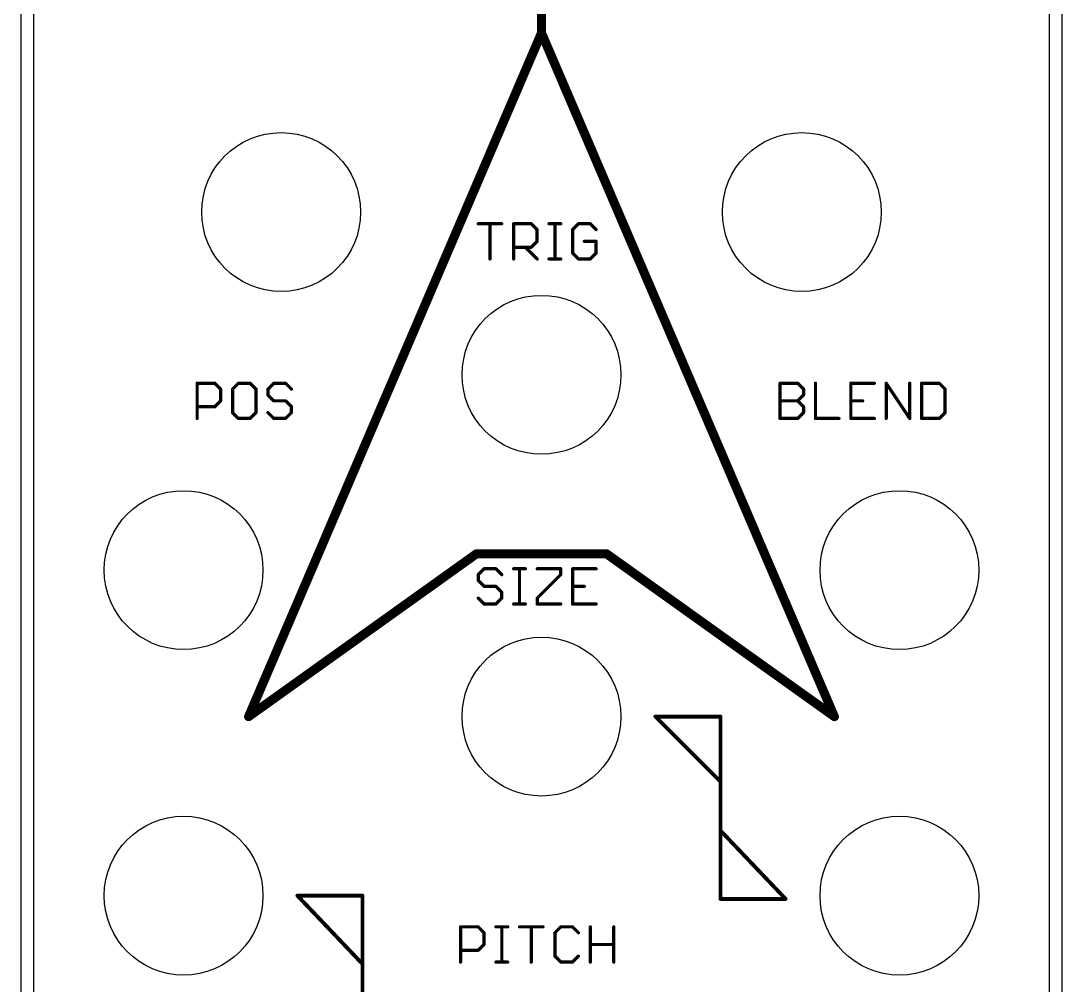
# Model space of a CAD drawing. Extents: x 0 to 41, y 0 to 128.
# Drawn here: x 0 to 40.64, y 66.99 to 104.62 of the extents above; entities that cross this region are included whole.
import ezdxf

# ---------------------------------------------------------------- set-up
doc = ezdxf.new("R2010")
doc.units = 0
doc.layers.add('20', color=7, linetype='CONTINUOUS')
doc.layers.add('25', color=253, linetype='CONTINUOUS')

msp = doc.modelspace()

# ---------------------------------------------------------------- linework, layer by layer
at = {"layer": '20'}
for p, q in [((0, 128.5), (0, 0)), ((40.64, 0), (40.64, 128.5)), ((0.5, 119.7), (0.5, 8.8)), ((40.14, 8.8), (40.14, 119.7))]:
    msp.add_line(p, q, dxfattribs=at)
for centre in [(10.16, 97.155), (10.16, 97.155), (30.48, 97.155), (20.32, 90.805), (20.32, 90.805), (6.35, 83.185), (34.29, 83.185), (20.32, 77.47), (6.35, 70.485), (34.29, 70.485)]:
    msp.add_circle(centre, 3.1, dxfattribs=at)
at = {"layer": '25'}
for points, const_width in [([(20.32, 109.22), (20.32, 104.14)], 0.3556), ([(8.89, 77.47), (20.32, 104.14)], 0.3556), ([(20.32, 104.14), (31.75, 77.47)], 0.3556), ([(17.8513, 96.6997), (18.7675, 96.6997)], 0.127), ([(17.8513, 96.6997), (18.7675, 96.6997)], 0.127), ([(18.3094, 95.3255), (18.3094, 96.6997)], 0.127), ([(18.3094, 95.3255), (18.3094, 96.6997)], 0.127), ([(19.2325, 95.3255), (19.2325, 96.6997)], 0.127), ([(19.2325, 96.6997), (19.9196, 96.6997)], 0.127), ([(19.2325, 95.3255), (19.2325, 96.6997)], 0.127), ([(19.2325, 96.6997), (19.9196, 96.6997)], 0.127), ([(19.9196, 96.6997), (20.1486, 96.4706)], 0.127), ([(19.9196, 96.6997), (20.1486, 96.4706)], 0.127), ([(20.6137, 96.6997), (21.0718, 96.6997)], 0.127), ([(20.6137, 96.6997), (21.0718, 96.6997)], 0.127), ([(20.8427, 95.3255), (20.8427, 96.6997)], 0.127), ([(20.8427, 95.3255), (20.8427, 96.6997)], 0.127), ([(21.7635, 96.6997), (21.5345, 96.4706)], 0.127), ([(21.7635, 96.6997), (21.5345, 96.4706)], 0.127), ([(22.2216, 96.6997), (21.7635, 96.6997)], 0.127), ([(22.2216, 96.6997), (21.7635, 96.6997)], 0.127), ([(22.4506, 96.4706), (22.2216, 96.6997)], 0.127), ([(22.4506, 96.4706), (22.2216, 96.6997)], 0.127), ([(20.1486, 96.4706), (20.1486, 96.0126)], 0.127), ([(20.1486, 96.4706), (20.1486, 96.0126)], 0.127), ([(21.5345, 96.4706), (21.5345, 95.5545)], 0.127), ([(21.5345, 96.4706), (21.5345, 95.5545)], 0.127), ([(20.1486, 96.0126), (19.9196, 95.7836)], 0.127), ([(20.1486, 96.0126), (19.9196, 95.7836)], 0.127), ([(22.4506, 96.0126), (21.9925, 96.0126)], 0.127), ([(22.4506, 96.0126), (21.9925, 96.0126)], 0.127), ([(22.4506, 95.5545), (22.4506, 96.0126)], 0.127), ([(22.4506, 95.5545), (22.4506, 96.0126)], 0.127), ([(19.9196, 95.7836), (19.2325, 95.7836)], 0.127), ([(19.9196, 95.7836), (19.2325, 95.7836)], 0.127), ([(19.6906, 95.7836), (20.1486, 95.3255)], 0.127), ([(19.6906, 95.7836), (20.1486, 95.3255)], 0.127), ([(21.5345, 95.5545), (21.7635, 95.3255)], 0.127), ([(21.5345, 95.5545), (21.7635, 95.3255)], 0.127), ([(22.2216, 95.3255), (22.4506, 95.5545)], 0.127), ([(22.2216, 95.3255), (22.4506, 95.5545)], 0.127), ([(20.6137, 95.3255), (21.0718, 95.3255)], 0.127), ([(20.6137, 95.3255), (21.0718, 95.3255)], 0.127), ([(21.7635, 95.3255), (22.2216, 95.3255)], 0.127), ([(21.7635, 95.3255), (22.2216, 95.3255)], 0.127), ([(6.8817, 89.1025), (6.8817, 90.4767)], 0.127), ([(6.8817, 90.4767), (7.5688, 90.4767)], 0.127), ([(7.5688, 90.4767), (7.7978, 90.2476)], 0.127), ([(7.7978, 90.2476), (7.7978, 89.7896)], 0.127), ([(8.4919, 90.4767), (8.2629, 90.2476)], 0.127), ([(8.2629, 90.2476), (8.2629, 89.3315)], 0.127), ([(8.95, 90.4767), (8.4919, 90.4767)], 0.127), ([(9.179, 90.2476), (8.95, 90.4767)], 0.127), ([(9.179, 89.3315), (9.179, 90.2476)], 0.127), ([(9.8731, 90.4767), (9.6441, 90.2476)], 0.127), ([(9.6441, 90.2476), (9.6441, 90.0186)], 0.127), ([(10.3312, 90.4767), (9.8731, 90.4767)], 0.127), ([(10.5602, 90.2476), (10.3312, 90.4767)], 0.127), ([(29.6306, 89.1025), (29.6306, 90.4767)], 0.127), ([(29.6306, 90.4767), (30.3176, 90.4767)], 0.127), ([(30.3176, 90.4767), (30.5467, 90.2476)], 0.127), ([(30.5467, 90.2476), (30.5467, 90.0186)], 0.127), ([(31.0117, 90.4767), (31.0117, 89.1025)], 0.127), ([(33.309, 90.4767), (32.3929, 90.4767)], 0.127), ([(32.3929, 90.4767), (32.3929, 89.1025)], 0.127), ([(33.7741, 89.1025), (33.7741, 90.4767)], 0.127), ([(33.7741, 90.4767), (34.6902, 89.1025)], 0.127), ([(34.6902, 89.1025), (34.6902, 90.4767)], 0.127), ([(35.1553, 90.4767), (35.1553, 89.1025)], 0.127), ([(35.8423, 90.4767), (35.1553, 90.4767)], 0.127), ([(36.0714, 90.2476), (35.8423, 90.4767)], 0.127), ([(36.0714, 89.3315), (36.0714, 90.2476)], 0.127), ([(7.7978, 89.7896), (7.5688, 89.5606)], 0.127), ([(9.6441, 90.0186), (9.8731, 89.7896)], 0.127), ([(9.8731, 89.7896), (10.3312, 89.7896)], 0.127), ([(10.3312, 89.7896), (10.5602, 89.5606)], 0.127), ([(29.6306, 89.7896), (30.3176, 89.7896)], 0.127), ([(30.5467, 90.0186), (30.3176, 89.7896)], 0.127), ([(30.3176, 89.7896), (30.5467, 89.5606)], 0.127), ([(32.3929, 89.7896), (32.851, 89.7896)], 0.127), ([(7.5688, 89.5606), (6.8817, 89.5606)], 0.127), ([(10.5602, 89.5606), (10.5602, 89.3315)], 0.127), ([(30.5467, 89.5606), (30.5467, 89.3315)], 0.127), ([(8.2629, 89.3315), (8.4919, 89.1025)], 0.127), ([(8.4919, 89.1025), (8.95, 89.1025)], 0.127), ([(8.95, 89.1025), (9.179, 89.3315)], 0.127), ([(9.8731, 89.1025), (9.6441, 89.3315)], 0.127), ([(10.3312, 89.1025), (9.8731, 89.1025)], 0.127), ([(10.5602, 89.3315), (10.3312, 89.1025)], 0.127), ([(30.3176, 89.1025), (29.6306, 89.1025)], 0.127), ([(30.5467, 89.3315), (30.3176, 89.1025)], 0.127), ([(31.0117, 89.1025), (31.9278, 89.1025)], 0.127), ([(32.3929, 89.1025), (33.309, 89.1025)], 0.127), ([(35.1553, 89.1025), (35.8423, 89.1025)], 0.127), ([(35.8423, 89.1025), (36.0714, 89.3315)], 0.127), ([(17.78, 83.82), (8.89, 77.47)], 0.3556), ([(22.86, 83.82), (17.78, 83.82)], 0.3556), ([(31.75, 77.47), (22.86, 83.82)], 0.3556), ([(18.0804, 83.2377), (17.8513, 83.0086)], 0.127), ([(18.0804, 83.2377), (17.8513, 83.0086)], 0.127), ([(17.8513, 83.0086), (17.8513, 82.7796)], 0.127), ([(17.8513, 83.0086), (17.8513, 82.7796)], 0.127), ([(18.5384, 83.2377), (18.0804, 83.2377)], 0.127), ([(18.5384, 83.2377), (18.0804, 83.2377)], 0.127), ([(18.7675, 83.0086), (18.5384, 83.2377)], 0.127), ([(18.7675, 83.0086), (18.5384, 83.2377)], 0.127), ([(19.2325, 83.2377), (19.6906, 83.2377)], 0.127), ([(19.2325, 83.2377), (19.6906, 83.2377)], 0.127), ([(19.4615, 81.8635), (19.4615, 83.2377)], 0.127), ([(19.4615, 81.8635), (19.4615, 83.2377)], 0.127), ([(20.1533, 83.2377), (21.0694, 83.2377)], 0.127), ([(20.1533, 83.2377), (21.0694, 83.2377)], 0.127), ([(21.0694, 83.0086), (20.1533, 82.0925)], 0.127), ([(21.0694, 83.0086), (20.1533, 82.0925)], 0.127), ([(21.0694, 83.2377), (21.0694, 83.0086)], 0.127), ([(21.0694, 83.2377), (21.0694, 83.0086)], 0.127), ([(22.4506, 83.2377), (21.5345, 83.2377)], 0.127), ([(21.5345, 83.2377), (21.5345, 81.8635)], 0.127), ([(22.4506, 83.2377), (21.5345, 83.2377)], 0.127), ([(21.5345, 83.2377), (21.5345, 81.8635)], 0.127), ([(17.8513, 82.7796), (18.0804, 82.5506)], 0.127), ([(17.8513, 82.7796), (18.0804, 82.5506)], 0.127), ([(18.0804, 82.5506), (18.5384, 82.5506)], 0.127), ([(18.0804, 82.5506), (18.5384, 82.5506)], 0.127), ([(18.5384, 82.5506), (18.7675, 82.3216)], 0.127), ([(18.5384, 82.5506), (18.7675, 82.3216)], 0.127), ([(21.5345, 82.5506), (21.9925, 82.5506)], 0.127), ([(21.5345, 82.5506), (21.9925, 82.5506)], 0.127), ([(18.0804, 81.8635), (17.8513, 82.0925)], 0.127), ([(18.0804, 81.8635), (17.8513, 82.0925)], 0.127), ([(18.7675, 82.0925), (18.5384, 81.8635)], 0.127), ([(18.7675, 82.0925), (18.5384, 81.8635)], 0.127), ([(18.7675, 82.3216), (18.7675, 82.0925)], 0.127), ([(18.7675, 82.3216), (18.7675, 82.0925)], 0.127), ([(20.1533, 82.0925), (20.1533, 81.8635)], 0.127), ([(20.1533, 82.0925), (20.1533, 81.8635)], 0.127), ([(18.5384, 81.8635), (18.0804, 81.8635)], 0.127), ([(18.5384, 81.8635), (18.0804, 81.8635)], 0.127), ([(19.2325, 81.8635), (19.6906, 81.8635)], 0.127), ([(19.2325, 81.8635), (19.6906, 81.8635)], 0.127), ([(20.1533, 81.8635), (21.0694, 81.8635)], 0.127), ([(20.1533, 81.8635), (21.0694, 81.8635)], 0.127), ([(21.5345, 81.8635), (22.4506, 81.8635)], 0.127), ([(21.5345, 81.8635), (22.4506, 81.8635)], 0.127), ([(27.305, 77.47), (24.765, 77.47)], 0.1524), ([(24.765, 77.47), (27.305, 74.93)], 0.1524), ([(27.305, 77.47), (27.305, 74.93)], 0.1524), ([(27.305, 74.93), (27.305, 73.025)], 0.1524), ([(27.305, 73.025), (27.305, 70.358)], 0.1524), ([(29.845, 70.358), (27.305, 73.025)], 0.1524), ([(13.335, 70.485), (10.795, 70.485)], 0.1524), ([(10.795, 70.485), (13.335, 67.818)], 0.1524), ([(13.335, 67.818), (13.335, 70.485)], 0.1524), ([(27.305, 70.358), (29.845, 70.358)], 0.1524), ([(17.1607, 67.8935), (17.1607, 69.2677)], 0.127), ([(17.1607, 69.2677), (17.8478, 69.2677)], 0.127), ([(17.8478, 69.2677), (18.0769, 69.0386)], 0.127), ([(18.0769, 69.0386), (18.0769, 68.5806)], 0.127), ([(18.5419, 69.2677), (19, 69.2677)], 0.127), ([(18.771, 67.8935), (18.771, 69.2677)], 0.127), ([(19.4627, 69.2677), (20.3788, 69.2677)], 0.127), ([(19.9208, 67.8935), (19.9208, 69.2677)], 0.127), ([(21.0729, 69.2677), (20.8439, 69.0386)], 0.127), ([(20.8439, 69.0386), (20.8439, 68.1225)], 0.127), ([(21.531, 69.2677), (21.0729, 69.2677)], 0.127), ([(21.76, 69.0386), (21.531, 69.2677)], 0.127), ([(22.2251, 67.8935), (22.2251, 69.2677)], 0.127), ([(23.1412, 69.2677), (23.1412, 67.8935)], 0.127), ([(17.8478, 68.3516), (17.1607, 68.3516)], 0.127), ([(18.0769, 68.5806), (17.8478, 68.3516)], 0.127), ([(22.2251, 68.5806), (23.1412, 68.5806)], 0.127), ([(13.335, 66.04), (13.335, 67.818)], 0.1524), ([(18.5419, 67.8935), (19, 67.8935)], 0.127), ([(20.8439, 68.1225), (21.0729, 67.8935)], 0.127), ([(21.0729, 67.8935), (21.531, 67.8935)], 0.127), ([(21.531, 67.8935), (21.76, 68.1225)], 0.127)]:
    msp.add_lwpolyline(points, dxfattribs=dict(at, const_width=const_width))
for points, const_width in [([(20.4017, 104.175, 1), (20.2383, 104.105)], 0.1778), ([(20.2311, 104.14, 1), (20.4089, 104.14)], 0.1778), ([(20.4017, 104.105, 1), (20.2383, 104.175)], 0.1778), ([(17.8513, 96.7314, 1), (17.8513, 96.6679)], 0.0635), ([(17.8513, 96.7314, 1), (17.8513, 96.6679)], 0.0635), ([(18.3411, 96.6997, 1), (18.2776, 96.6997)], 0.0635), ([(18.3411, 96.6997, 1), (18.2776, 96.6997)], 0.0635), ([(18.7675, 96.6679, 1), (18.7675, 96.7314)], 0.0635), ([(18.7675, 96.6679, 1), (18.7675, 96.7314)], 0.0635), ([(19.2325, 96.7314, 1), (19.2325, 96.6679)], 0.0635), ([(19.2325, 96.7314, 1), (19.2325, 96.6679)], 0.0635), ([(19.2643, 96.6997, 1), (19.2008, 96.6997)], 0.0635), ([(19.2643, 96.6997, 1), (19.2008, 96.6997)], 0.0635), ([(19.9421, 96.7221, 1), (19.8971, 96.6772)], 0.0635), ([(19.9421, 96.7221, 1), (19.8971, 96.6772)], 0.0635), ([(19.9196, 96.6679, 1), (19.9196, 96.7314)], 0.0635), ([(19.9196, 96.6679, 1), (19.9196, 96.7314)], 0.0635), ([(20.6137, 96.7314, 1), (20.6137, 96.6679)], 0.0635), ([(20.6137, 96.7314, 1), (20.6137, 96.6679)], 0.0635), ([(20.8745, 96.6997, 1), (20.811, 96.6997)], 0.0635), ([(20.8745, 96.6997, 1), (20.811, 96.6997)], 0.0635), ([(21.0718, 96.6679, 1), (21.0718, 96.7314)], 0.0635), ([(21.0718, 96.6679, 1), (21.0718, 96.7314)], 0.0635), ([(21.7635, 96.7314, 1), (21.7635, 96.6679)], 0.0635), ([(21.7635, 96.7314, 1), (21.7635, 96.6679)], 0.0635), ([(21.786, 96.6772, 1), (21.7411, 96.7221)], 0.0635), ([(21.786, 96.6772, 1), (21.7411, 96.7221)], 0.0635), ([(22.244, 96.7221, 1), (22.1991, 96.6772)], 0.0635), ([(22.244, 96.7221, 1), (22.1991, 96.6772)], 0.0635), ([(22.2216, 96.6679, 1), (22.2216, 96.7314)], 0.0635), ([(22.2216, 96.6679, 1), (22.2216, 96.7314)], 0.0635), ([(20.1804, 96.4706, 1), (20.1169, 96.4706)], 0.0635), ([(20.1804, 96.4706, 1), (20.1169, 96.4706)], 0.0635), ([(20.1262, 96.4482, 1), (20.1711, 96.4931)], 0.0635), ([(20.1262, 96.4482, 1), (20.1711, 96.4931)], 0.0635), ([(21.5662, 96.4706, 1), (21.5027, 96.4706)], 0.0635), ([(21.5662, 96.4706, 1), (21.5027, 96.4706)], 0.0635), ([(21.512, 96.4931, 1), (21.5569, 96.4482)], 0.0635), ([(21.512, 96.4931, 1), (21.5569, 96.4482)], 0.0635), ([(22.4281, 96.4482, 1), (22.473, 96.4931)], 0.0635), ([(22.4281, 96.4482, 1), (22.473, 96.4931)], 0.0635), ([(20.1169, 96.0126, 1), (20.1804, 96.0126)], 0.0635), ([(20.1169, 96.0126, 1), (20.1804, 96.0126)], 0.0635), ([(20.1711, 95.9901, 1), (20.1262, 96.035)], 0.0635), ([(20.1711, 95.9901, 1), (20.1262, 96.035)], 0.0635), ([(21.9925, 96.0443, 1), (21.9925, 95.9808)], 0.0635), ([(21.9925, 96.0443, 1), (21.9925, 95.9808)], 0.0635), ([(22.4823, 96.0126, 1), (22.4188, 96.0126)], 0.0635), ([(22.4823, 96.0126, 1), (22.4188, 96.0126)], 0.0635), ([(22.4506, 95.9808, 1), (22.4506, 96.0443)], 0.0635), ([(22.4506, 95.9808, 1), (22.4506, 96.0443)], 0.0635), ([(19.2325, 95.8153, 1), (19.2325, 95.7518)], 0.0635), ([(19.2325, 95.8153, 1), (19.2325, 95.7518)], 0.0635), ([(19.713, 95.806, 1), (19.6681, 95.7611)], 0.0635), ([(19.713, 95.806, 1), (19.6681, 95.7611)], 0.0635), ([(19.8971, 95.806, 1), (19.9421, 95.7611)], 0.0635), ([(19.8971, 95.806, 1), (19.9421, 95.7611)], 0.0635), ([(19.9196, 95.7518, 1), (19.9196, 95.8153)], 0.0635), ([(19.9196, 95.7518, 1), (19.9196, 95.8153)], 0.0635), ([(21.5569, 95.577, 1), (21.512, 95.5321)], 0.0635), ([(21.5569, 95.577, 1), (21.512, 95.5321)], 0.0635), ([(21.5027, 95.5545, 1), (21.5662, 95.5545)], 0.0635), ([(21.5027, 95.5545, 1), (21.5662, 95.5545)], 0.0635), ([(22.4188, 95.5545, 1), (22.4823, 95.5545)], 0.0635), ([(22.4188, 95.5545, 1), (22.4823, 95.5545)], 0.0635), ([(22.473, 95.5321, 1), (22.4281, 95.577)], 0.0635), ([(22.473, 95.5321, 1), (22.4281, 95.577)], 0.0635), ([(18.2776, 95.3255, 1), (18.3411, 95.3255)], 0.0635), ([(18.2776, 95.3255, 1), (18.3411, 95.3255)], 0.0635), ([(19.2008, 95.3255, 1), (19.2643, 95.3255)], 0.0635), ([(19.2008, 95.3255, 1), (19.2643, 95.3255)], 0.0635), ([(20.1262, 95.303, 1), (20.1711, 95.348)], 0.0635), ([(20.1262, 95.303, 1), (20.1711, 95.348)], 0.0635), ([(20.6137, 95.3573, 1), (20.6137, 95.2938)], 0.0635), ([(20.6137, 95.3573, 1), (20.6137, 95.2938)], 0.0635), ([(20.811, 95.3255, 1), (20.8745, 95.3255)], 0.0635), ([(20.811, 95.3255, 1), (20.8745, 95.3255)], 0.0635), ([(21.0718, 95.2938, 1), (21.0718, 95.3573)], 0.0635), ([(21.0718, 95.2938, 1), (21.0718, 95.3573)], 0.0635), ([(21.7635, 95.3573, 1), (21.7635, 95.2938)], 0.0635), ([(21.7635, 95.3573, 1), (21.7635, 95.2938)], 0.0635), ([(21.7411, 95.303, 1), (21.786, 95.348)], 0.0635), ([(21.7411, 95.303, 1), (21.786, 95.348)], 0.0635), ([(22.1991, 95.348, 1), (22.244, 95.303)], 0.0635), ([(22.1991, 95.348, 1), (22.244, 95.303)], 0.0635), ([(22.2216, 95.2938, 1), (22.2216, 95.3573)], 0.0635), ([(22.2216, 95.2938, 1), (22.2216, 95.3573)], 0.0635), ([(6.9135, 90.4767, 1), (6.85, 90.4767)], 0.0635), ([(6.8817, 90.5084, 1), (6.8817, 90.4449)], 0.0635), ([(7.5913, 90.4991, 1), (7.5464, 90.4542)], 0.0635), ([(7.5688, 90.4449, 1), (7.5688, 90.5084)], 0.0635), ([(7.8296, 90.2476, 1), (7.7661, 90.2476)], 0.0635), ([(7.7754, 90.2252, 1), (7.8203, 90.2701)], 0.0635), ([(8.2947, 90.2476, 1), (8.2312, 90.2476)], 0.0635), ([(8.2405, 90.2701, 1), (8.2854, 90.2252)], 0.0635), ([(8.4919, 90.5084, 1), (8.4919, 90.4449)], 0.0635), ([(8.5144, 90.4542, 1), (8.4695, 90.4991)], 0.0635), ([(8.9724, 90.4991, 1), (8.9275, 90.4542)], 0.0635), ([(8.95, 90.4449, 1), (8.95, 90.5084)], 0.0635), ([(9.2108, 90.2476, 1), (9.1473, 90.2476)], 0.0635), ([(9.1566, 90.2252, 1), (9.2015, 90.2701)], 0.0635), ([(9.6758, 90.2476, 1), (9.6123, 90.2476)], 0.0635), ([(9.6216, 90.2701, 1), (9.6665, 90.2252)], 0.0635), ([(9.8731, 90.5084, 1), (9.8731, 90.4449)], 0.0635), ([(9.8956, 90.4542, 1), (9.8507, 90.4991)], 0.0635), ([(10.3536, 90.4991, 1), (10.3087, 90.4542)], 0.0635), ([(10.3312, 90.4449, 1), (10.3312, 90.5084)], 0.0635), ([(10.5378, 90.2252, 1), (10.5827, 90.2701)], 0.0635), ([(29.6623, 90.4767, 1), (29.5988, 90.4767)], 0.0635), ([(29.6306, 90.5084, 1), (29.6306, 90.4449)], 0.0635), ([(30.3401, 90.4991, 1), (30.2952, 90.4542)], 0.0635), ([(30.3176, 90.4449, 1), (30.3176, 90.5084)], 0.0635), ([(30.5784, 90.2476, 1), (30.5149, 90.2476)], 0.0635), ([(30.5242, 90.2252, 1), (30.5691, 90.2701)], 0.0635), ([(31.0435, 90.4767, 1), (30.98, 90.4767)], 0.0635), ([(32.4247, 90.4767, 1), (32.3612, 90.4767)], 0.0635), ([(32.3929, 90.5084, 1), (32.3929, 90.4449)], 0.0635), ([(33.309, 90.4449, 1), (33.309, 90.5084)], 0.0635), ([(33.8058, 90.4767, 1), (33.7423, 90.4767)], 0.0635), ([(33.8005, 90.4943, 1), (33.7477, 90.4591)], 0.0635), ([(34.722, 90.4767, 1), (34.6585, 90.4767)], 0.0635), ([(35.187, 90.4767, 1), (35.1235, 90.4767)], 0.0635), ([(35.1553, 90.5084, 1), (35.1553, 90.4449)], 0.0635), ([(35.8648, 90.4991, 1), (35.8199, 90.4542)], 0.0635), ([(35.8423, 90.4449, 1), (35.8423, 90.5084)], 0.0635), ([(36.1031, 90.2476, 1), (36.0396, 90.2476)], 0.0635), ([(36.0489, 90.2252, 1), (36.0938, 90.2701)], 0.0635), ([(7.7661, 89.7896, 1), (7.8296, 89.7896)], 0.0635), ([(7.8203, 89.7671, 1), (7.7754, 89.812)], 0.0635), ([(9.6123, 90.0186, 1), (9.6758, 90.0186)], 0.0635), ([(9.6665, 90.0411, 1), (9.6216, 89.9962)], 0.0635), ([(9.8731, 89.8213, 1), (9.8731, 89.7578)], 0.0635), ([(9.8507, 89.7671, 1), (9.8956, 89.812)], 0.0635), ([(10.3536, 89.812, 1), (10.3087, 89.7671)], 0.0635), ([(10.3312, 89.7578, 1), (10.3312, 89.8213)], 0.0635), ([(29.6306, 89.8213, 1), (29.6306, 89.7578)], 0.0635), ([(30.3401, 89.812, 1), (30.2952, 89.7671)], 0.0635), ([(30.2952, 89.812, 1), (30.3401, 89.7671)], 0.0635), ([(30.3176, 89.7578, 1), (30.3176, 89.8213)], 0.0635), ([(30.5149, 90.0186, 1), (30.5784, 90.0186)], 0.0635), ([(30.5691, 89.9962, 1), (30.5242, 90.0411)], 0.0635), ([(32.3929, 89.8213, 1), (32.3929, 89.7578)], 0.0635), ([(32.851, 89.7578, 1), (32.851, 89.8213)], 0.0635), ([(6.8817, 89.5923, 1), (6.8817, 89.5288)], 0.0635), ([(7.5464, 89.583, 1), (7.5913, 89.5381)], 0.0635), ([(7.5688, 89.5288, 1), (7.5688, 89.5923)], 0.0635), ([(10.592, 89.5606, 1), (10.5285, 89.5606)], 0.0635), ([(10.5378, 89.5381, 1), (10.5827, 89.583)], 0.0635), ([(30.5784, 89.5606, 1), (30.5149, 89.5606)], 0.0635), ([(30.5242, 89.5381, 1), (30.5691, 89.583)], 0.0635), ([(6.85, 89.1025, 1), (6.9135, 89.1025)], 0.0635), ([(8.2312, 89.3315, 1), (8.2947, 89.3315)], 0.0635), ([(8.2854, 89.354, 1), (8.2405, 89.3091)], 0.0635), ([(8.4919, 89.1343, 1), (8.4919, 89.0708)], 0.0635), ([(8.4695, 89.08, 1), (8.5144, 89.125)], 0.0635), ([(8.9275, 89.125, 1), (8.9724, 89.08)], 0.0635), ([(8.95, 89.0708, 1), (8.95, 89.1343)], 0.0635), ([(9.1473, 89.3315, 1), (9.2108, 89.3315)], 0.0635), ([(9.2015, 89.3091, 1), (9.1566, 89.354)], 0.0635), ([(9.6665, 89.354, 1), (9.6216, 89.3091)], 0.0635), ([(9.8731, 89.1343, 1), (9.8731, 89.0708)], 0.0635), ([(9.8507, 89.08, 1), (9.8956, 89.125)], 0.0635), ([(10.3087, 89.125, 1), (10.3536, 89.08)], 0.0635), ([(10.3312, 89.0708, 1), (10.3312, 89.1343)], 0.0635), ([(10.5285, 89.3315, 1), (10.592, 89.3315)], 0.0635), ([(10.5827, 89.3091, 1), (10.5378, 89.354)], 0.0635), ([(29.6306, 89.1343, 1), (29.6306, 89.0708)], 0.0635), ([(29.5988, 89.1025, 1), (29.6623, 89.1025)], 0.0635), ([(30.2952, 89.125, 1), (30.3401, 89.08)], 0.0635), ([(30.3176, 89.0708, 1), (30.3176, 89.1343)], 0.0635), ([(30.5149, 89.3315, 1), (30.5784, 89.3315)], 0.0635), ([(30.5691, 89.3091, 1), (30.5242, 89.354)], 0.0635), ([(31.0117, 89.1343, 1), (31.0117, 89.0708)], 0.0635), ([(30.98, 89.1025, 1), (31.0435, 89.1025)], 0.0635), ([(31.9278, 89.0708, 1), (31.9278, 89.1343)], 0.0635), ([(32.3929, 89.1343, 1), (32.3929, 89.0708)], 0.0635), ([(32.3612, 89.1025, 1), (32.4247, 89.1025)], 0.0635), ([(33.309, 89.0708, 1), (33.309, 89.1343)], 0.0635), ([(33.7423, 89.1025, 1), (33.8058, 89.1025)], 0.0635), ([(34.6585, 89.1025, 1), (34.722, 89.1025)], 0.0635), ([(34.6638, 89.0849, 1), (34.7166, 89.1201)], 0.0635), ([(35.1235, 89.1025, 1), (35.187, 89.1025)], 0.0635), ([(35.1553, 89.1343, 1), (35.1553, 89.0708)], 0.0635), ([(35.8199, 89.125, 1), (35.8648, 89.08)], 0.0635), ([(35.8423, 89.0708, 1), (35.8423, 89.1343)], 0.0635), ([(36.0396, 89.3315, 1), (36.1031, 89.3315)], 0.0635), ([(36.0938, 89.3091, 1), (36.0489, 89.354)], 0.0635), ([(17.78, 83.9089, 1), (17.78, 83.7311)], 0.1778), ([(17.8317, 83.7477, 1), (17.7283, 83.8923)], 0.1778), ([(22.9117, 83.8923, 1), (22.8083, 83.7477)], 0.1778), ([(22.86, 83.7311, 1), (22.86, 83.9089)], 0.1778), ([(17.8831, 83.0086, 1), (17.8196, 83.0086)], 0.0635), ([(17.8831, 83.0086, 1), (17.8196, 83.0086)], 0.0635), ([(17.8289, 83.0311, 1), (17.8738, 82.9862)], 0.0635), ([(17.8289, 83.0311, 1), (17.8738, 82.9862)], 0.0635), ([(18.0804, 83.2694, 1), (18.0804, 83.2059)], 0.0635), ([(18.0804, 83.2694, 1), (18.0804, 83.2059)], 0.0635), ([(18.1028, 83.2152, 1), (18.0579, 83.2601)], 0.0635), ([(18.1028, 83.2152, 1), (18.0579, 83.2601)], 0.0635), ([(18.5609, 83.2601, 1), (18.516, 83.2152)], 0.0635), ([(18.5609, 83.2601, 1), (18.516, 83.2152)], 0.0635), ([(18.5384, 83.2059, 1), (18.5384, 83.2694)], 0.0635), ([(18.5384, 83.2059, 1), (18.5384, 83.2694)], 0.0635), ([(18.745, 82.9862, 1), (18.7899, 83.0311)], 0.0635), ([(18.745, 82.9862, 1), (18.7899, 83.0311)], 0.0635), ([(19.2325, 83.2694, 1), (19.2325, 83.2059)], 0.0635), ([(19.2325, 83.2694, 1), (19.2325, 83.2059)], 0.0635), ([(19.4933, 83.2377, 1), (19.4298, 83.2377)], 0.0635), ([(19.4933, 83.2377, 1), (19.4298, 83.2377)], 0.0635), ([(19.6906, 83.2059, 1), (19.6906, 83.2694)], 0.0635), ([(19.6906, 83.2059, 1), (19.6906, 83.2694)], 0.0635), ([(20.1533, 83.2694, 1), (20.1533, 83.2059)], 0.0635), ([(20.1533, 83.2694, 1), (20.1533, 83.2059)], 0.0635), ([(21.1012, 83.2377, 1), (21.0377, 83.2377)], 0.0635), ([(21.1012, 83.2377, 1), (21.0377, 83.2377)], 0.0635), ([(21.0377, 83.0086, 1), (21.1012, 83.0086)], 0.0635), ([(21.0377, 83.0086, 1), (21.1012, 83.0086)], 0.0635), ([(21.0919, 82.9862, 1), (21.047, 83.0311)], 0.0635), ([(21.0919, 82.9862, 1), (21.047, 83.0311)], 0.0635), ([(21.0694, 83.2059, 1), (21.0694, 83.2694)], 0.0635), ([(21.0694, 83.2059, 1), (21.0694, 83.2694)], 0.0635), ([(21.5345, 83.2694, 1), (21.5345, 83.2059)], 0.0635), ([(21.5662, 83.2377, 1), (21.5027, 83.2377)], 0.0635), ([(21.5345, 83.2694, 1), (21.5345, 83.2059)], 0.0635), ([(21.5662, 83.2377, 1), (21.5027, 83.2377)], 0.0635), ([(22.4506, 83.2059, 1), (22.4506, 83.2694)], 0.0635), ([(22.4506, 83.2059, 1), (22.4506, 83.2694)], 0.0635), ([(17.8738, 82.8021, 1), (17.8289, 82.7572)], 0.0635), ([(17.8738, 82.8021, 1), (17.8289, 82.7572)], 0.0635), ([(17.8196, 82.7796, 1), (17.8831, 82.7796)], 0.0635), ([(17.8196, 82.7796, 1), (17.8831, 82.7796)], 0.0635), ([(18.0804, 82.5823, 1), (18.0804, 82.5188)], 0.0635), ([(18.0804, 82.5823, 1), (18.0804, 82.5188)], 0.0635), ([(18.0579, 82.5281, 1), (18.1028, 82.573)], 0.0635), ([(18.0579, 82.5281, 1), (18.1028, 82.573)], 0.0635), ([(18.5609, 82.573, 1), (18.516, 82.5281)], 0.0635), ([(18.5609, 82.573, 1), (18.516, 82.5281)], 0.0635), ([(18.5384, 82.5188, 1), (18.5384, 82.5823)], 0.0635), ([(18.5384, 82.5188, 1), (18.5384, 82.5823)], 0.0635), ([(21.5345, 82.5823, 1), (21.5345, 82.5188)], 0.0635), ([(21.5345, 82.5823, 1), (21.5345, 82.5188)], 0.0635), ([(21.9925, 82.5188, 1), (21.9925, 82.5823)], 0.0635), ([(21.9925, 82.5188, 1), (21.9925, 82.5823)], 0.0635), ([(17.8738, 82.115, 1), (17.8289, 82.0701)], 0.0635), ([(17.8738, 82.115, 1), (17.8289, 82.0701)], 0.0635), ([(18.7992, 82.3216, 1), (18.7357, 82.3216)], 0.0635), ([(18.7992, 82.3216, 1), (18.7357, 82.3216)], 0.0635), ([(18.7357, 82.0925, 1), (18.7992, 82.0925)], 0.0635), ([(18.7357, 82.0925, 1), (18.7992, 82.0925)], 0.0635), ([(18.745, 82.2991, 1), (18.7899, 82.344)], 0.0635), ([(18.745, 82.2991, 1), (18.7899, 82.344)], 0.0635), ([(18.7899, 82.0701, 1), (18.745, 82.115)], 0.0635), ([(18.7899, 82.0701, 1), (18.745, 82.115)], 0.0635), ([(20.1308, 82.115, 1), (20.1758, 82.0701)], 0.0635), ([(20.1308, 82.115, 1), (20.1758, 82.0701)], 0.0635), ([(20.1851, 82.0925, 1), (20.1216, 82.0925)], 0.0635), ([(20.1851, 82.0925, 1), (20.1216, 82.0925)], 0.0635), ([(18.0804, 81.8953, 1), (18.0804, 81.8317)], 0.0635), ([(18.0804, 81.8953, 1), (18.0804, 81.8317)], 0.0635), ([(18.0579, 81.841, 1), (18.1028, 81.886)], 0.0635), ([(18.0579, 81.841, 1), (18.1028, 81.886)], 0.0635), ([(18.516, 81.886, 1), (18.5609, 81.841)], 0.0635), ([(18.516, 81.886, 1), (18.5609, 81.841)], 0.0635), ([(18.5384, 81.8317, 1), (18.5384, 81.8953)], 0.0635), ([(18.5384, 81.8317, 1), (18.5384, 81.8953)], 0.0635), ([(19.2325, 81.8953, 1), (19.2325, 81.8317)], 0.0635), ([(19.2325, 81.8953, 1), (19.2325, 81.8317)], 0.0635), ([(19.4298, 81.8635, 1), (19.4933, 81.8635)], 0.0635), ([(19.4298, 81.8635, 1), (19.4933, 81.8635)], 0.0635), ([(19.6906, 81.8317, 1), (19.6906, 81.8953)], 0.0635), ([(19.6906, 81.8317, 1), (19.6906, 81.8953)], 0.0635), ([(20.1533, 81.8953, 1), (20.1533, 81.8317)], 0.0635), ([(20.1533, 81.8953, 1), (20.1533, 81.8317)], 0.0635), ([(20.1216, 81.8635, 1), (20.1851, 81.8635)], 0.0635), ([(20.1216, 81.8635, 1), (20.1851, 81.8635)], 0.0635), ([(21.0694, 81.8317, 1), (21.0694, 81.8953)], 0.0635), ([(21.0694, 81.8317, 1), (21.0694, 81.8953)], 0.0635), ([(21.5345, 81.8953, 1), (21.5345, 81.8317)], 0.0635), ([(21.5345, 81.8953, 1), (21.5345, 81.8317)], 0.0635), ([(21.5027, 81.8635, 1), (21.5662, 81.8635)], 0.0635), ([(21.5027, 81.8635, 1), (21.5662, 81.8635)], 0.0635), ([(22.4506, 81.8317, 1), (22.4506, 81.8953)], 0.0635), ([(22.4506, 81.8317, 1), (22.4506, 81.8953)], 0.0635), ([(8.8383, 77.5423, 1), (8.9417, 77.3977)], 0.1778), ([(31.6983, 77.3977, 1), (31.8017, 77.5423)], 0.1778), ([(8.8083, 77.505, 1), (8.9717, 77.435)], 0.1778), ([(24.765, 77.5081, 1), (24.765, 77.4319)], 0.0762), ([(24.7919, 77.4969, 1), (24.7381, 77.4431)], 0.0762), ([(27.3431, 77.47, 1), (27.2669, 77.47)], 0.0762), ([(27.305, 77.4319, 1), (27.305, 77.5081)], 0.0762), ([(31.6683, 77.435, 1), (31.8317, 77.505)], 0.1778), ([(27.3431, 74.93, 1), (27.2669, 74.93)], 0.0762), ([(27.2669, 74.93, 1), (27.3431, 74.93)], 0.0762), ([(27.2781, 74.9031, 1), (27.3319, 74.9569)], 0.0762), ([(27.3431, 73.025, 1), (27.2669, 73.025)], 0.0762), ([(27.3326, 73.0513, 1), (27.2774, 72.9987)], 0.0762), ([(27.2669, 73.025, 1), (27.3431, 73.025)], 0.0762), ([(10.795, 70.5231, 1), (10.795, 70.4469)], 0.0762), ([(10.8226, 70.5113, 1), (10.7674, 70.4587)], 0.0762), ([(13.3731, 70.485, 1), (13.2969, 70.485)], 0.0762), ([(13.335, 70.4469, 1), (13.335, 70.5231)], 0.0762), ([(27.305, 70.3961, 1), (27.305, 70.3199)], 0.0762), ([(27.2669, 70.358, 1), (27.3431, 70.358)], 0.0762), ([(29.8174, 70.3317, 1), (29.8726, 70.3843)], 0.0762), ([(29.845, 70.3199, 1), (29.845, 70.3961)], 0.0762), ([(17.1607, 69.2994, 1), (17.1607, 69.2359)], 0.0635), ([(17.1925, 69.2677, 1), (17.129, 69.2677)], 0.0635), ([(17.8703, 69.2901, 1), (17.8254, 69.2452)], 0.0635), ([(17.8478, 69.2359, 1), (17.8478, 69.2994)], 0.0635), ([(18.1086, 69.0386, 1), (18.0451, 69.0386)], 0.0635), ([(18.0544, 69.0162, 1), (18.0993, 69.0611)], 0.0635), ([(18.5419, 69.2994, 1), (18.5419, 69.2359)], 0.0635), ([(18.8027, 69.2677, 1), (18.7392, 69.2677)], 0.0635), ([(19, 69.2359, 1), (19, 69.2994)], 0.0635), ([(19.4627, 69.2994, 1), (19.4627, 69.2359)], 0.0635), ([(19.9525, 69.2677, 1), (19.889, 69.2677)], 0.0635), ([(20.3788, 69.2359, 1), (20.3788, 69.2994)], 0.0635), ([(20.8756, 69.0386, 1), (20.8121, 69.0386)], 0.0635), ([(20.8214, 69.0611, 1), (20.8663, 69.0162)], 0.0635), ([(21.0729, 69.2994, 1), (21.0729, 69.2359)], 0.0635), ([(21.0954, 69.2452, 1), (21.0505, 69.2901)], 0.0635), ([(21.5534, 69.2901, 1), (21.5085, 69.2452)], 0.0635), ([(21.531, 69.2359, 1), (21.531, 69.2994)], 0.0635), ([(21.7376, 69.0162, 1), (21.7825, 69.0611)], 0.0635), ([(22.2568, 69.2677, 1), (22.1933, 69.2677)], 0.0635), ([(23.1729, 69.2677, 1), (23.1094, 69.2677)], 0.0635), ([(17.1607, 68.3833, 1), (17.1607, 68.3198)], 0.0635), ([(17.8254, 68.374, 1), (17.8703, 68.3291)], 0.0635), ([(17.8478, 68.3198, 1), (17.8478, 68.3833)], 0.0635), ([(18.0451, 68.5806, 1), (18.1086, 68.5806)], 0.0635), ([(18.0993, 68.5581, 1), (18.0544, 68.603)], 0.0635), ([(22.2251, 68.6123, 1), (22.2251, 68.5488)], 0.0635), ([(23.1412, 68.5488, 1), (23.1412, 68.6123)], 0.0635), ([(13.3731, 67.818, 1), (13.2969, 67.818)], 0.0762), ([(13.3074, 67.7917, 1), (13.3626, 67.8443)], 0.0762), ([(17.129, 67.8935, 1), (17.1925, 67.8935)], 0.0635), ([(18.5419, 67.9253, 1), (18.5419, 67.8618)], 0.0635), ([(18.7392, 67.8935, 1), (18.8027, 67.8935)], 0.0635), ([(19, 67.8618, 1), (19, 67.9253)], 0.0635), ([(19.889, 67.8935, 1), (19.9525, 67.8935)], 0.0635), ([(20.8663, 68.145, 1), (20.8214, 68.1001)], 0.0635), ([(20.8121, 68.1225, 1), (20.8756, 68.1225)], 0.0635), ([(21.0729, 67.9253, 1), (21.0729, 67.8618)], 0.0635), ([(21.0505, 67.871, 1), (21.0954, 67.916)], 0.0635), ([(21.5085, 67.916, 1), (21.5534, 67.871)], 0.0635), ([(21.531, 67.8618, 1), (21.531, 67.9253)], 0.0635), ([(21.7825, 68.1001, 1), (21.7376, 68.145)], 0.0635), ([(22.1933, 67.8935, 1), (22.2568, 67.8935)], 0.0635), ([(23.1094, 67.8935, 1), (23.1729, 67.8935)], 0.0635), ([(13.2969, 67.818, 1), (13.3731, 67.818)], 0.0762)]:
    msp.add_lwpolyline(points, format="xyb", dxfattribs=dict(at, const_width=const_width))

doc.saveas('drawing.dxf')
